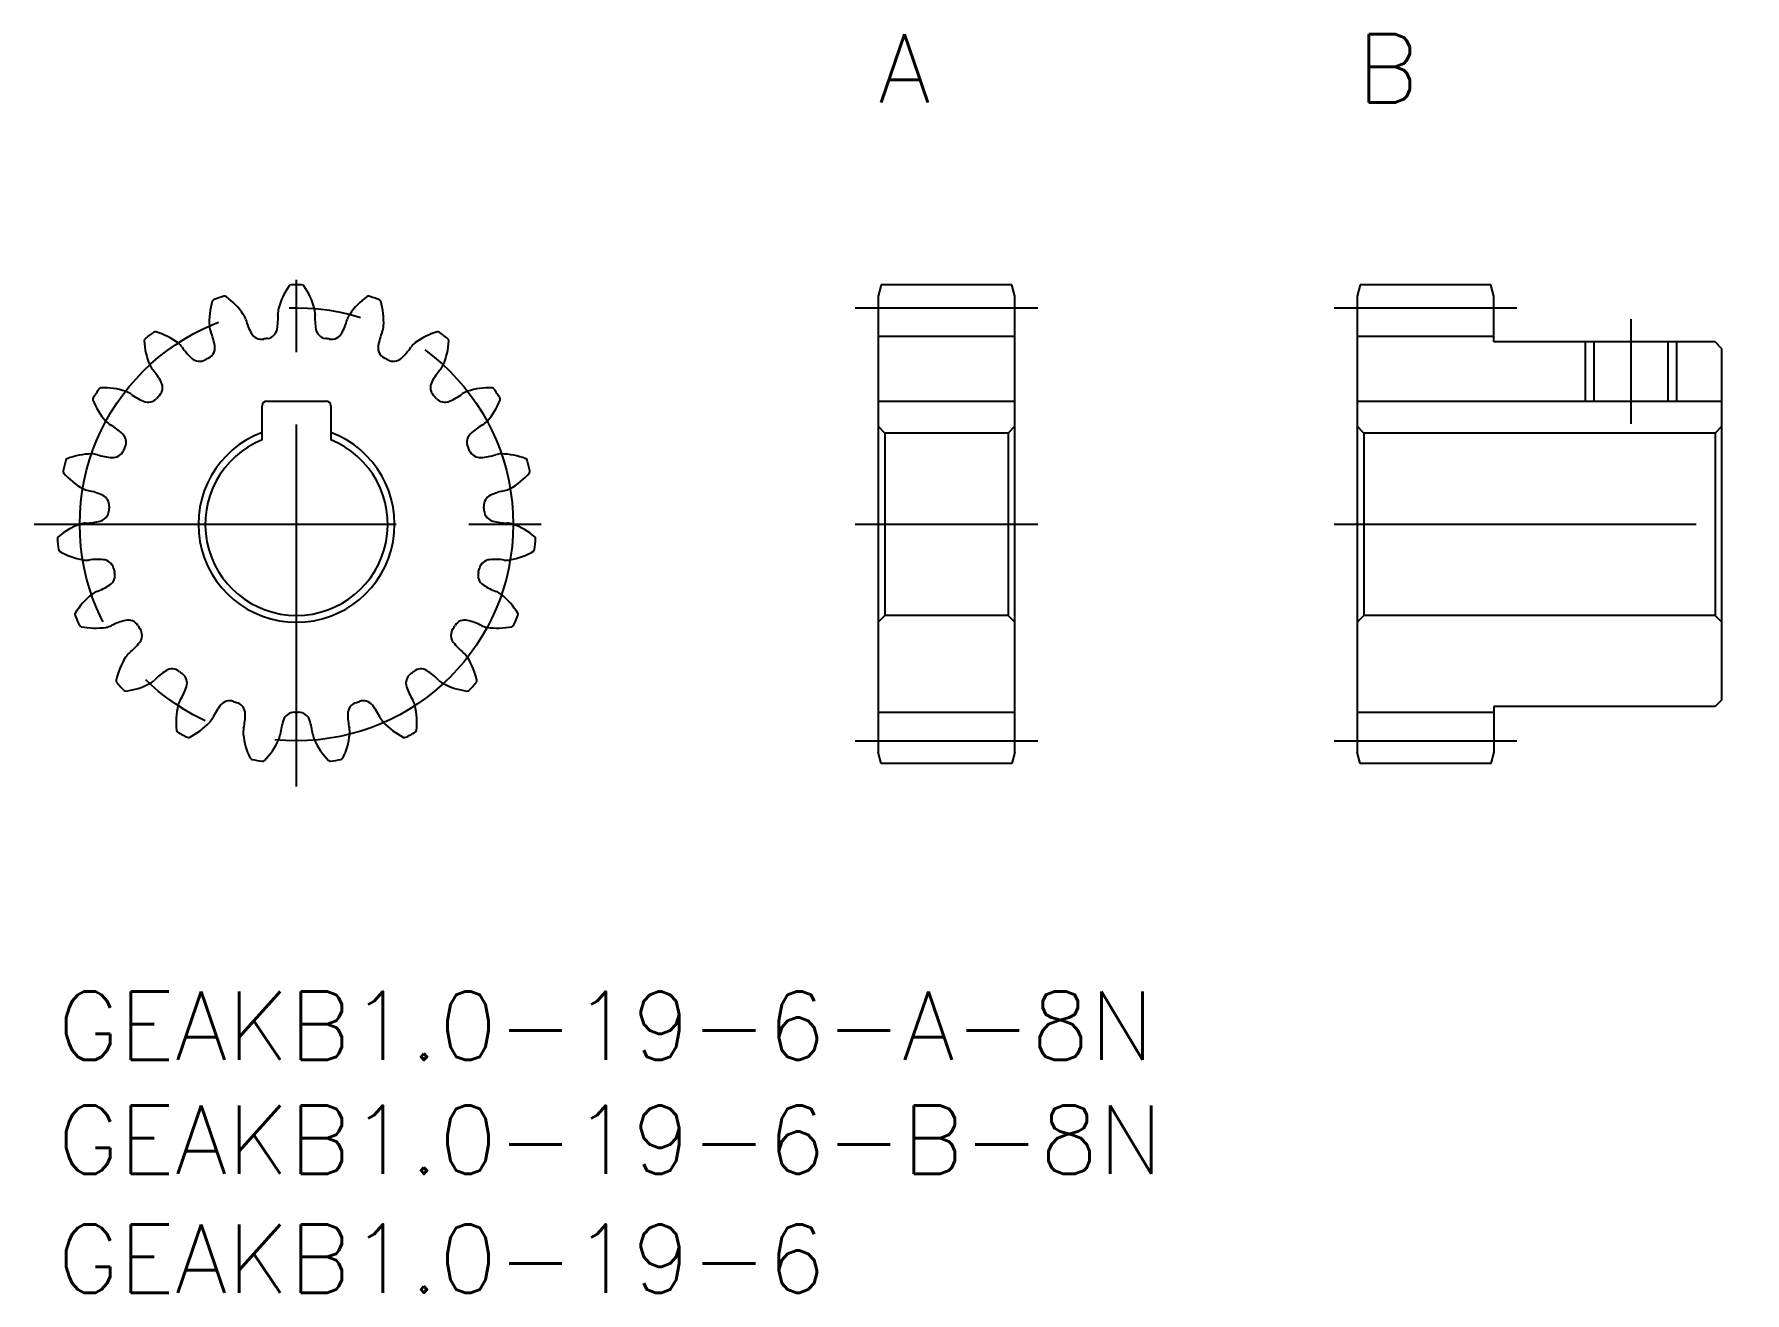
# Model space of a CAD drawing. Extents: x -1 to 74, y -13.2 to 42.
import ezdxf

# ---------------------------------------------------------------- set-up
doc = ezdxf.new("R2010")
doc.units = 0
doc.header["$LTSCALE"] = 0.5
doc.linetypes.add('CENTER', pattern=[50.8, 31.75, -6.35, 6.35, -6.35])
for name, color, linetype in [('MSM_CENTER', 1, 'CENTER'), ('MSM_CONTINUOUS', 7, 'CONTINUOUS'), ('MSM_NARROW', 5, 'CONTINUOUS'), ('MSM_PART_NUMBER', 7, 'CONTINUOUS')]:
    doc.layers.add(name, color=color, linetype=linetype)
doc.styles.get("Standard").update_dxf_attribs({"font": 'txt.shx', "height": 3, "bigfont": 'bigfont.shx'})

# ---------------------------------------------------------------- blocks, each defined once
blk = doc.blocks.new('*U58')
at = {"layer": 'MSM_PART_NUMBER'}
blk.add_text('GEAKB1.0-19-6-A-8N', height=3, dxfattribs=at).set_placement((0, -3))
blk = doc.blocks.new('*U59')
at = {"layer": 'MSM_PART_NUMBER'}
blk.add_text('GEAKB1.0-19-6-B-8N', height=3, dxfattribs=at).set_placement((0, -8))
blk = doc.blocks.new('*U62')
at = {"layer": 'MSM_PART_NUMBER'}
blk.add_text('GEAKB1.0-19-6', height=3, dxfattribs=at).set_placement((0, -13.216))

msp = doc.modelspace()

# ---------------------------------------------------------------- linework, layer by layer
at = {"layer": 'MSM_CENTER'}
for p, q in [((10.481, 9), (10.481, 32)), ((34.981, 30), (42.981, 30)), ((55.981, 30), (63.981, 30)), ((68.981, 29.5), (68.981, 24.9)), ((-1.019, 20.5), (21.981, 20.5)), ((34.981, 20.5), (42.981, 20.5)), ((55.981, 20.5), (73.981, 20.5)), ((34.981, 11), (42.981, 11)), ((55.981, 11), (63.981, 11))]:
    msp.add_line(p, q, dxfattribs=at)
msp.add_circle((10.481, 20.5), 9.5, dxfattribs=at)
at = {"layer": 'MSM_CONTINUOUS'}
for p, q in [((36.115, 31), (35.981, 30.5)), ((41.847, 31), (36.115, 31)), ((41.981, 30.5), (41.847, 31)), ((57.115, 31), (56.981, 30.5)), ((62.847, 31), (57.115, 31)), ((62.981, 30.5), (62.847, 31)), ((35.981, 30.5), (35.981, 10.5)), ((41.981, 10.5), (41.981, 30.5)), ((56.981, 30.5), (56.981, 10.5)), ((62.981, 28.5), (62.981, 30.5)), ((35.981, 28.75), (41.981, 28.75)), ((56.981, 28.75), (62.981, 28.75)), ((72.681, 28.5), (62.981, 28.5)), ((67.36, 28.5), (67.36, 25.9)), ((70.602, 28.5), (70.602, 25.9)), ((72.981, 28.2), (72.681, 28.5)), ((72.981, 12.8), (72.981, 28.2)), ((8.981, 24.208), (8.981, 25.7)), ((9.181, 25.9), (11.781, 25.9)), ((11.981, 25.7), (11.981, 24.208)), ((35.981, 25.9), (41.981, 25.9)), ((56.981, 25.9), (72.981, 25.9)), ((36.281, 24.5), (35.981, 24.8)), ((41.981, 24.8), (41.681, 24.5)), ((57.281, 24.5), (56.981, 24.8)), ((72.981, 24.8), (72.681, 24.5)), ((36.281, 24.5), (36.281, 16.5)), ((41.681, 24.5), (36.281, 24.5)), ((41.681, 24.5), (41.681, 16.5)), ((57.281, 24.5), (57.281, 16.5)), ((72.681, 24.5), (57.281, 24.5)), ((72.681, 24.5), (72.681, 16.5)), ((36.281, 16.5), (35.981, 16.2)), ((41.681, 16.5), (36.281, 16.5)), ((41.981, 16.2), (41.681, 16.5)), ((57.281, 16.5), (56.981, 16.2)), ((72.681, 16.5), (57.281, 16.5)), ((72.981, 16.2), (72.681, 16.5)), ((72.981, 12.8), (72.681, 12.5)), ((35.981, 12.25), (41.981, 12.25)), ((56.981, 12.25), (62.981, 12.25)), ((62.981, 12.5), (62.981, 10.5)), ((72.681, 12.5), (62.981, 12.5)), ((36.115, 10), (35.981, 10.5)), ((41.847, 10), (36.115, 10)), ((41.981, 10.5), (41.847, 10)), ((57.115, 10), (56.981, 10.5)), ((62.847, 10), (57.115, 10)), ((62.981, 10.5), (62.847, 10))]:
    msp.add_line(p, q, dxfattribs=at)
for centre, radius, start, end in [((12.752, 29.134), 3.167, 144.9001, 164.73684), ((10.243, 30.897), 0.1, 91.31423, 144.90011), ((10.481, 20.5), 10.5, 88.68577, 91.31423), ((10.72, 30.897), 0.1, 35.09988, 88.68576), ((8.211, 29.134), 3.167, 15.26316, 35.0999), ((9.825, 29.403), 3.167, 163.84747, 183.68421), ((6.88, 30.256), 0.1, 110.2616, 163.84747), ((10.481, 20.5), 10.5, 107.63314, 110.2616), ((7.331, 30.411), 0.1, 54.0473, 107.63314), ((5.531, 27.929), 3.167, 34.21053, 54.04727), ((15.432, 27.929), 3.167, 125.95273, 145.78947), ((13.632, 30.411), 0.1, 72.36686, 125.95274), ((10.481, 20.5), 10.5, 69.7384, 72.36686), ((14.083, 30.256), 0.1, 16.15256, 69.7384), ((11.137, 29.403), 3.167, 356.31579, 16.15254), ((7.477, 29.252), 0.813, 15.85618, 34.21053), ((11.07, 30.276), 2.923, 195.92131, 208.66384), ((6.75, 29.555), 2.923, 350.28353, 3.02606), ((10.481, 29.753), 0.813, 164.73684, 183.09119), ((10.481, 29.753), 0.813, 356.90881, 15.26316), ((14.212, 29.555), 2.923, 176.97394, 189.71647), ((9.893, 30.276), 2.923, 331.33616, 344.07869), ((13.486, 29.252), 0.813, 145.78947, 164.14382), ((3.907, 28.558), 0.1, 129.20897, 182.79484), ((6.97, 28.708), 3.167, 182.79483, 202.63158), ((10.481, 20.5), 10.5, 126.58051, 129.20897), ((4.284, 28.851), 0.1, 72.99466, 126.5805), ((3.387, 25.919), 3.167, 53.15789, 72.99464), ((7.477, 29.252), 0.813, 183.68421, 202.03855), ((4.012, 27.853), 2.923, 9.2309, 21.97342), ((8.944, 29.114), 0.5, 208.66384, 280.12046), ((10.481, 20.5), 8.25, 98.82691, 100.12046), ((9.139, 29.146), 0.5, 278.82691, 350.28353), ((11.824, 29.146), 0.5, 189.71647, 261.17309), ((10.481, 20.5), 8.25, 79.87954, 81.17309), ((12.019, 29.114), 0.5, 259.87955, 331.33616), ((16.951, 27.853), 2.923, 158.02658, 170.7691), ((13.486, 29.252), 0.813, 337.96145, 356.31579), ((17.576, 25.919), 3.167, 107.00536, 126.84211), ((16.679, 28.851), 0.1, 53.41949, 107.00537), ((10.481, 20.5), 10.5, 50.79103, 53.41949), ((13.993, 28.708), 3.167, 337.36842, 357.20517), ((17.056, 28.558), 0.1, 357.20521, 50.79103), ((4.798, 27.802), 0.813, 34.80355, 53.15789), ((7.864, 29.938), 2.923, 214.86868, 227.61121), ((6.23, 28.148), 0.5, 227.61121, 299.06782), ((10.481, 20.5), 8.25, 117.77428, 119.06782), ((6.404, 28.242), 0.5, 297.77428, 9.2309), ((14.559, 28.242), 0.5, 170.7691, 242.2257), ((10.481, 20.5), 8.25, 60.93217, 62.22572), ((14.733, 28.148), 0.5, 240.93218, 312.38879), ((13.099, 29.938), 2.923, 312.38879, 325.13132), ((16.165, 27.802), 0.813, 126.84211, 145.19645), ((4.798, 27.802), 0.813, 202.63158, 220.98592), ((1.975, 25.354), 2.923, 28.17826, 40.92079), ((18.988, 25.354), 2.923, 139.07921, 151.82174), ((16.165, 27.802), 0.813, 319.01408, 337.36842), ((10.481, 20.5), 10.5, 145.52787, 148.15634), ((1.908, 26.386), 0.1, 91.94203, 145.52787), ((2.012, 23.322), 3.167, 72.10526, 91.94201), ((2.735, 25.561), 0.813, 53.75092, 72.10526), ((4.111, 26.499), 0.5, 316.72166, 28.17826), ((16.852, 26.499), 0.5, 151.82174, 223.27837), ((18.228, 25.561), 0.813, 107.89474, 126.24908), ((18.951, 23.322), 3.167, 88.05799, 107.89474), ((19.055, 26.386), 0.1, 34.47213, 88.058), ((10.481, 20.5), 10.5, 31.84366, 34.47213), ((1.647, 25.987), 0.1, 148.15634, 201.74221), ((4.495, 27.123), 3.167, 201.7422, 221.57895), ((4.941, 28.576), 2.923, 233.81605, 246.55858), ((3.977, 26.353), 0.5, 246.55858, 318.01519), ((10.481, 20.5), 8.25, 136.72165, 138.01519), ((9.181, 25.7), 0.2, 90, 180), ((11.781, 25.7), 0.2, 0, 90), ((10.481, 20.5), 8.25, 41.98481, 43.27835), ((16.986, 26.353), 0.5, 221.98482, 293.44142), ((16.022, 28.576), 2.923, 293.44142, 306.18395), ((16.468, 27.123), 3.167, 318.42105, 338.2578), ((19.316, 25.987), 0.1, 338.25782, 31.84366), ((2.735, 25.561), 0.813, 221.57895, 239.93329), ((0.86, 22.329), 2.923, 47.12563, 59.86816), ((20.103, 22.329), 2.923, 120.13184, 132.87437), ((18.228, 25.561), 0.813, 300.06671, 318.42105), ((2.509, 24.105), 0.5, 335.66902, 47.12563), ((10.481, 20.5), 4.3, 110.41621, 69.58379), ((10.481, 20.5), 4, 112.02431, 67.97569), ((18.454, 24.105), 0.5, 132.87437, 204.331), ((10.481, 20.5), 10.5, 164.47524, 167.1037), ((0.461, 23.284), 0.1, 110.8894, 164.47524), ((1.554, 20.419), 3.167, 91.05263, 110.88938), ((1.511, 22.772), 0.813, 72.69829, 91.05263), ((2.619, 26.34), 2.923, 252.76342, 265.50595), ((2.429, 23.924), 0.5, 265.50595, 336.96256), ((10.481, 20.5), 8.25, 155.66902, 156.96256), ((10.481, 20.5), 8.25, 23.03744, 24.33098), ((18.534, 23.924), 0.5, 203.03745, 274.49405), ((18.344, 26.34), 2.923, 274.49405, 287.23658), ((19.452, 22.772), 0.813, 88.94737, 107.30171), ((19.409, 20.419), 3.167, 69.11062, 88.94737), ((20.502, 23.284), 0.1, 15.52476, 69.11064), ((10.481, 20.5), 10.5, 12.8963, 15.52476), ((0.344, 22.821), 0.1, 167.1037, 220.68958), ((2.669, 24.82), 3.167, 220.68957, 240.52632), ((18.294, 24.82), 3.167, 299.47368, 319.31043), ((20.619, 22.821), 0.1, 319.31047, 12.8963), ((1.511, 22.772), 0.813, 240.52632, 258.88066), ((0.787, 19.106), 2.923, 66.073, 78.81553), ((1.77, 21.321), 0.5, 354.61639, 66.073), ((19.193, 21.321), 0.5, 113.927, 185.38361), ((20.176, 19.106), 2.923, 101.18447, 113.927), ((19.452, 22.772), 0.813, 281.11934, 299.47368), ((1.754, 21.124), 0.5, 284.45332, 355.90993), ((10.481, 20.5), 8.25, 174.61639, 175.90993), ((10.481, 20.5), 8.25, 4.09007, 5.38361), ((19.209, 21.124), 0.5, 184.09008, 255.54668), ((2.065, 17.524), 3.167, 110, 129.83674), ((1.26, 19.736), 0.813, 91.64566, 110), ((1.149, 23.47), 2.923, 271.71079, 284.45332), ((19.814, 23.47), 2.923, 255.54668, 268.28921), ((19.703, 19.736), 0.813, 70, 88.35434), ((18.898, 17.524), 3.167, 50.16326, 70), ((0.1, 19.879), 0.1, 129.8367, 183.42261), ((10.481, 20.5), 10.5, 183.42261, 186.05107), ((10.481, 20.5), 10.5, 353.94893, 356.57739), ((20.863, 19.879), 0.1, 356.57739, 50.16327), ((0.139, 19.404), 0.1, 186.05107, 239.63694), ((1.69, 22.05), 3.167, 239.63694, 259.47368), ((1.26, 19.736), 0.813, 259.47368, 277.82803), ((1.765, 16.034), 2.923, 85.02037, 97.7629), ((1.975, 18.448), 0.5, 13.56376, 85.02037), ((18.987, 18.448), 0.5, 94.97963, 166.43625), ((19.198, 16.034), 2.923, 82.2371, 94.97963), ((19.703, 19.736), 0.813, 262.17197, 280.52632), ((19.273, 22.05), 3.167, 280.52632, 300.36306), ((20.824, 19.404), 0.1, 300.36306, 353.94893), ((2.024, 18.256), 0.5, 303.40068, 14.8573), ((10.481, 20.5), 8.25, 193.56375, 194.8573), ((18.939, 18.256), 0.5, 165.14271, 236.59932), ((10.481, 20.5), 8.25, 345.1427, 346.43625), ((3.487, 14.953), 3.167, 128.94737, 148.78411), ((2.007, 16.783), 0.813, 110.59303, 128.94737), ((0.69, 20.279), 2.923, 290.65815, 303.40068), ((20.273, 20.279), 2.923, 236.59932, 249.34185), ((18.956, 16.783), 0.813, 51.05263, 69.40697), ((17.476, 14.953), 3.167, 31.21589, 51.05263), ((0.864, 16.542), 0.1, 148.78409, 202.36998), ((10.481, 20.5), 10.5, 202.36998, 204.99844), ((10.481, 20.5), 10.5, 335.00156, 337.63002), ((20.099, 16.542), 0.1, 337.63002, 31.2159), ((1.056, 16.105), 0.1, 204.99844, 258.58431), ((1.663, 19.111), 3.167, 258.58431, 278.42105), ((2.007, 16.783), 0.813, 278.42106, 296.7754), ((3.688, 13.446), 2.923, 103.96774, 116.71027), ((3.103, 15.797), 0.5, 32.51113, 103.96774), ((10.481, 20.5), 8.25, 212.51112, 213.80467), ((3.211, 15.632), 0.5, 322.34805, 33.80467), ((17.752, 15.632), 0.5, 146.19534, 217.65195), ((10.481, 20.5), 8.25, 326.19533, 327.48888), ((17.86, 15.797), 0.5, 76.03226, 147.4889), ((17.275, 13.446), 2.923, 63.28973, 76.03226), ((18.956, 16.783), 0.813, 243.2246, 261.57895), ((19.3, 19.111), 3.167, 261.57895, 281.41569), ((19.907, 16.105), 0.1, 281.41569, 335.00156), ((1.292, 17.112), 2.923, 309.60552, 322.34805), ((19.671, 17.112), 2.923, 217.65195, 230.39448), ((5.667, 12.982), 3.167, 147.89474, 167.73148), ((3.673, 14.233), 0.813, 129.54039, 147.89474), ((17.289, 14.233), 0.813, 32.10526, 50.45961), ((15.296, 12.982), 3.167, 12.26852, 32.10526), ((2.67, 13.634), 0.1, 167.73144, 221.31735), ((10.481, 20.5), 10.5, 221.31735, 223.94581), ((2.592, 16.323), 3.167, 277.53168, 297.36842), ((3.673, 14.233), 0.813, 297.36842, 315.72276), ((6.346, 11.622), 2.923, 122.91511, 135.65763), ((5.029, 13.656), 0.5, 51.4585, 122.91511), ((10.481, 20.5), 8.25, 231.45849, 232.75204), ((5.185, 13.535), 0.5, 341.29542, 52.75204), ((15.778, 13.535), 0.5, 127.24797, 198.70458), ((10.481, 20.5), 8.25, 307.24796, 308.54151), ((15.933, 13.656), 0.5, 57.08489, 128.54153), ((14.617, 11.622), 2.923, 44.34237, 57.08489), ((17.289, 14.233), 0.813, 224.27724, 242.63158), ((18.371, 16.323), 3.167, 242.63158, 262.46832), ((10.481, 20.5), 10.5, 316.05419, 318.68265), ((18.293, 13.634), 0.1, 318.68265, 12.26853), ((2.993, 13.283), 0.1, 223.94581, 277.53168), ((6.077, 12.362), 0.813, 148.48776, 166.84211), ((2.89, 14.312), 2.923, 328.55289, 341.29542), ((7.547, 12.257), 0.5, 70.40587, 141.86247), ((13.416, 12.257), 0.5, 38.13753, 109.59416), ((18.073, 14.312), 2.923, 198.70458, 211.44711), ((14.886, 12.362), 0.813, 13.15789, 31.51224), ((17.969, 13.283), 0.1, 262.46828, 316.05419), ((8.369, 11.826), 3.167, 166.84211, 186.67885), ((6.077, 12.362), 0.813, 316.31579, 334.67013), ((9.453, 10.76), 2.923, 141.86247, 154.605), ((10.481, 20.5), 8.25, 250.40586, 251.6994), ((7.734, 12.193), 0.5, 0.24279, 71.6994), ((5.311, 12.182), 2.923, 347.50026, 0.24279), ((10.383, 11.751), 0.5, 89.35324, 160.80984), ((10.481, 20.5), 8.25, 269.35323, 270.64677), ((10.58, 11.751), 0.5, 19.19016, 90.64679), ((13.229, 12.193), 0.5, 108.3006, 179.75721), ((15.652, 12.182), 2.923, 179.75721, 192.49974), ((10.481, 20.5), 8.25, 288.3006, 289.59414), ((11.51, 10.76), 2.923, 25.395, 38.13753), ((14.886, 12.362), 0.813, 205.32987, 223.68421), ((12.594, 11.826), 3.167, 353.32115, 13.15789), ((5.323, 11.469), 0.1, 186.67889, 240.26472), ((10.481, 20.5), 10.5, 240.26472, 242.89318), ((4.375, 13.987), 3.167, 296.47904, 316.31579), ((8.958, 11.373), 0.813, 167.43513, 185.78947), ((11.3, 11.61), 3.167, 185.78947, 205.62622), ((8.958, 11.373), 0.813, 335.26316, 353.6175), ((12.671, 10.954), 2.923, 160.80984, 173.55237), ((8.292, 10.954), 2.923, 6.44763, 19.19016), ((12.005, 11.373), 0.813, 186.3825, 204.73684), ((9.663, 11.61), 3.167, 334.37378, 354.21053), ((12.005, 11.373), 0.813, 354.21053, 12.56487), ((16.588, 13.987), 3.167, 223.68421, 243.52095), ((10.481, 20.5), 10.5, 297.10682, 299.73528), ((15.64, 11.469), 0.1, 299.73528, 353.32116), ((5.743, 11.242), 0.1, 242.89318, 296.47905), ((6.821, 12.358), 3.167, 315.42641, 335.26316), ((14.142, 12.358), 3.167, 204.73684, 224.57359), ((15.22, 11.242), 0.1, 243.52091, 297.10682), ((8.535, 10.284), 0.1, 205.62622, 259.21209), ((10.481, 20.5), 10.5, 259.21209, 261.84055), ((9.005, 10.205), 0.1, 261.84055, 315.42643), ((11.958, 10.205), 0.1, 224.57361, 278.15945), ((10.481, 20.5), 10.5, 278.15945, 280.78791), ((12.428, 10.284), 0.1, 280.78791, 334.37379)]:
    msp.add_arc(centre, radius, start, end, dxfattribs=at)
at = {"layer": 'MSM_NARROW'}
for p, q in [((66.981, 28.5), (66.981, 25.9)), ((70.981, 28.5), (70.981, 25.9))]:
    msp.add_line(p, q, dxfattribs=at)

# ---------------------------------------------------------------- block references
at = {"layer": 'MSM_CONTINUOUS'}
for name in ['*U58', '*U59', '*U62']:
    msp.add_blockref(name, (0, 0), dxfattribs=at)

# ---------------------------------------------------------------- texts
at = {"layer": 'MSM_PART_NUMBER', "linetype": 'CONTINUOUS'}
for s, p in [('A', (35.981, 39)), ('B', (56.981, 39))]:
    msp.add_text(s, height=3, dxfattribs=at).set_placement(p)

doc.saveas('drawing.dxf')
